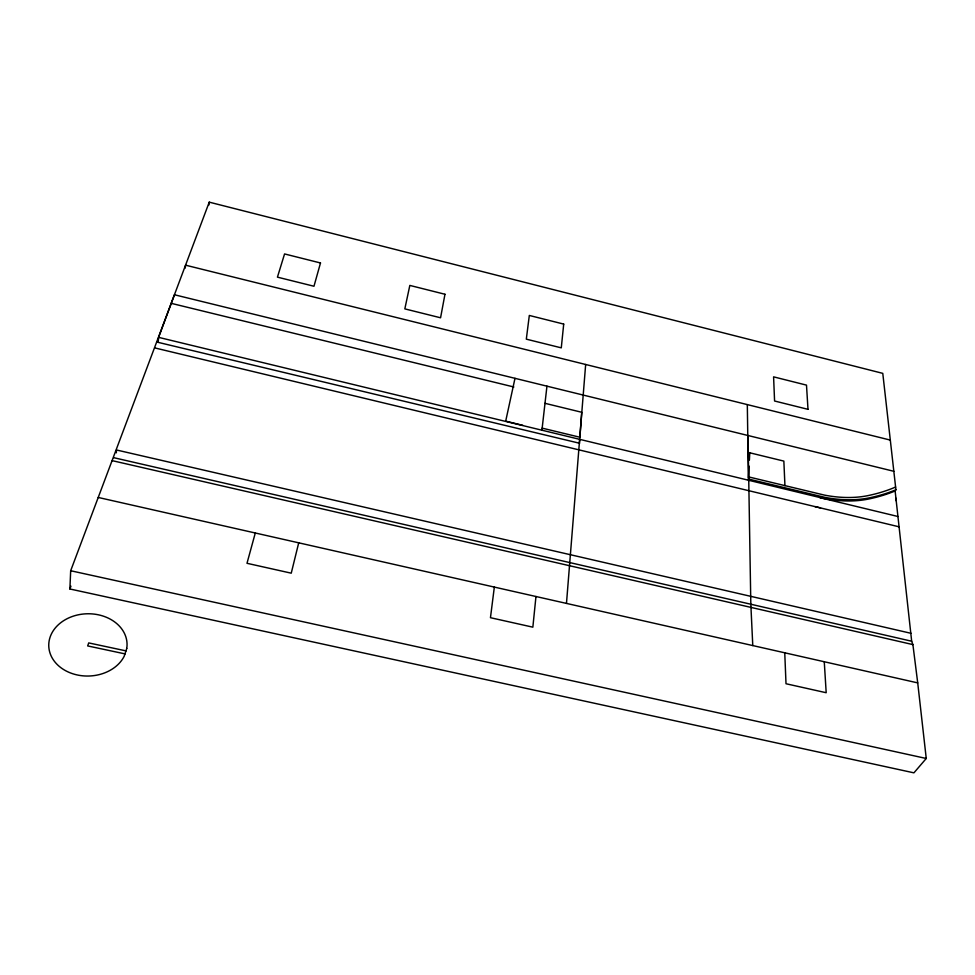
<?xml version="1.0" encoding="UTF-8"?>
<svg xmlns="http://www.w3.org/2000/svg" width="975" height="975" viewBox="0 0 975 975"><rect width="100%" height="100%" fill="white"/><g stroke="black" fill="none" stroke-linecap="round" stroke-linejoin="round"><path stroke-width="1.46" d="M895.123 490.949L911.674 641.233L912.892 644.597L917.719 682.89L926.25 758.477L913.928 772.846L69.895 588.985L70.675 570.741L209.247 202.154L882.777 373.364L895.915 489.767L895.123 490.949A203.885 126.689 25.6 0 1 868.737 499.005A109.943 69.798 27.8 0 1 823.973 498.518L158.62 337.362L174.44 294.755L893.831 471.291M579.43 443.223L579.723 439.457M748.422 477.908L749.068 466.087M749.385 460.176L749.787 452.79M116.305 452.839L116.512 449.987L911.113 633.336M566.475 603.403L585.658 364.479M541.942 430.097L546.951 386.161M158.194 341.859L158.62 337.362M171.247 303.347L513.862 386.99M535.97 596.505L532.85 627.169L490.462 617.699L494.337 587.084M185.25 268.052L185.555 265.176L890.309 440.091M208.906 205.006L209.247 202.154M514.995 378.324L505.696 421.127L522.893 425.368M298.716 542.819L291.245 573.178L246.992 563.294L255.292 532.996M69.895 588.985L70.943 586.17M748.447 480.163L747.313 404.601M895.94 498.213L896.281 500.906M895.611 487.049L894.038 487.695A201.264 124.934 25.6 0 1 867.994 495.605A107.201 67.982 27.8 0 1 824.399 495.093L748.946 476.982M820.536 507.926L814.954 506.586M126.153 650.91L88.725 642.915L87.665 645.925L125.166 653.92M70.675 570.741L926.25 758.477M98.231 497.457L917.719 682.89M113.758 457.689L911.674 641.233M112.283 460.663L912.892 644.597M579.54 443.247L157.17 342.128M542.1 428.11L579.881 437.239L581.734 412.279L544.964 403.309M748.995 479.152L824.716 497.311A110.041 69.786 27.8 0 0 869.505 497.811A204.055 126.677 25.6 0 0 895.915 489.767M819.853 497.652L897.999 516.506M154.854 347.929L899.157 526.829M748.398 452.461L783.851 461.102L784.948 485.684M824.265 661.733L826.191 692.725L786.008 683.743L784.753 652.799M752.773 645.56L750.823 604.232L748.008 435.508M563.708 324.09L561.283 347.856L526.317 339.154L529.315 315.449L563.708 324.09M444.966 294.255L440.566 317.789L404.832 308.88L409.829 285.419L444.966 294.255M126.75 648.448L124.166 656.309A39.158 31.139 -1.4 0 1 59.183 666.327A39.158 31.139 -1.4 0 1 75.904 615.371A39.158 31.139 -1.4 0 1 126.75 648.448M320.495 262.97L313.974 286.248L277.436 277.144L284.566 253.939L320.495 262.97M807.995 409.329L774.577 401.005L773.589 376.85L806.496 385.125L807.995 409.329"/></g></svg>
